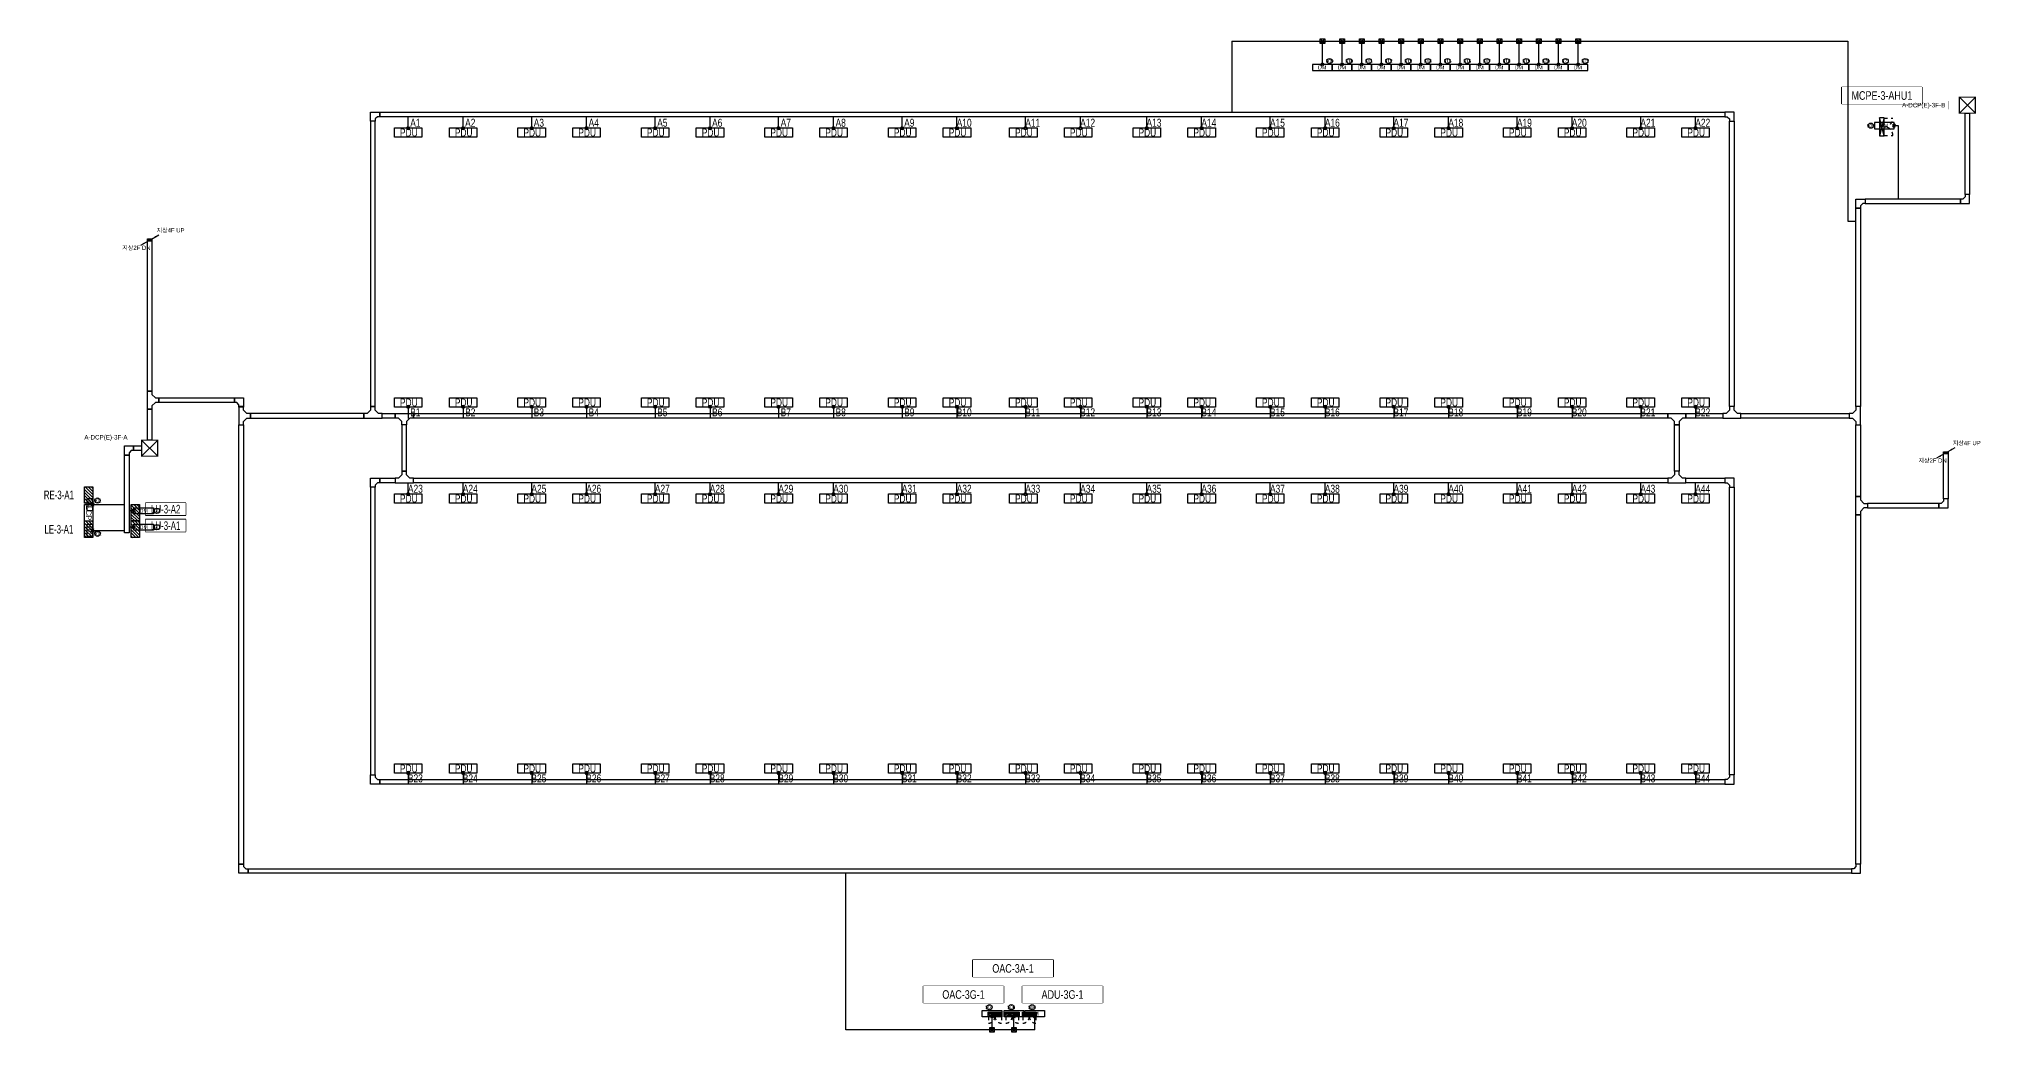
# Model space of a CAD drawing. Header units: millimetres. Extents: x 89450 to 753248, y -530175 to 1209785.
# Drawn here: x 90449 to 175308, y 281028 to 324453 of the extents above; entities that cross this region are included whole.
import ezdxf
from ezdxf.enums import TextEntityAlignment as Align

# ---------------------------------------------------------------- set-up
doc = ezdxf.new("R2010")
doc.units = ezdxf.units.MM
doc.header["$LTSCALE"] = 150
doc.linetypes.add('CONTINOUS', pattern=[0])
doc.linetypes.add('D1', pattern=[3, 1, -1, 1])
for name, color, linetype in [('------01 Distribution Panel', 3, 'Continuous'), ('------01 Distribution Panel_UPS_Emgency', 232, 'Continuous'), ('------01 Motor Control Panel or Center', 4, 'Continuous'), ('------02 Etc Panel', 3, 'Continuous'), ('-----26 Electrical Cable Tray_LV_UT', 141, 'Continuous'), ('-----29 Indicator', 1, 'Continuous'), ('-----99 EPMS CABLE DUCT', 4, 'Continuous'), ('-----99 EPMS CONDUIT', 4, 'Continuous'), ('-----99 EPMS DEVICE', 3, 'Continuous'), ('-----99 EPMS PNL', 6, 'Continuous')]:
    doc.layers.add(name, color=color, linetype=linetype)
doc.styles.add('ELEC', font='')
doc.styles.get('ELEC').set_extended_font_data('Dotum')

# ---------------------------------------------------------------- blocks, each defined once
blk = doc.blocks.new('A02')
h = blk.add_hatch()
h.set_pattern_fill('ANSI31', color=161, scale=25, style=0)
h.set_pattern_definition([(45, (-2000, -19200), (-56.1266, 56.1266), [])])
h.paths.add_polyline_path([(-300, 300), (-300, 0), (300, 0), (300, 300)])
at = {"color": 161}
blk.add_lwpolyline([(300, 0), (-300, 0), (-300, 300), (300, 300)], close=True, dxfattribs=at)
blk = doc.blocks.new('PNL3')
at = {"color": 161, "linetype": 'D1'}
for p, q in [((-200, 280), (-480, 280)), ((-200, -280), (-480, -280))]:
    blk.add_line(p, q, dxfattribs=at)
at = {"color": 161}
for p, q in [((-200, 276), (0, 76)), ((-200, 205), (0, 5)), ((-200, 135), (0, -65)), ((-200, 64), (0, -136)), ((-153, 300), (0, 147)), ((-83, 300), (0, 217)), ((-200, -7), (0, -207)), ((-200, -78), (0, -278)), ((-200, -148), (-48, -300)), ((-200, -219), (-119, -300))]:
    blk.add_line(p, q, dxfattribs=at)
blk.add_lwpolyline([(0, -300), (-200, -300), (-200, 300), (0, 300)], close=True, dxfattribs=at)
at = {"color": 161, "linetype": 'D1'}
for centre, start, end in [((-200, 280), 180, 270), ((-200, -280), 90, 180)]:
    blk.add_arc(centre, 280, start, end, dxfattribs=at)
blk = doc.blocks.new('MCP_EQUIPMENT-2')
at = {"color": 161}
for p, q in [((200, 400), (0, -400)), ((200, -400), (0, 400))]:
    blk.add_line(p, q, dxfattribs=at)
at = {"color": 161, "linetype": 'D1'}
for p, q in [((200, 380), (580, 380)), ((200, -380), (580, -380))]:
    blk.add_line(p, q, dxfattribs=at)
at = {"color": 161}
blk.add_lwpolyline([(200, 400), (0, 400), (0, -400), (200, -400)], close=True, dxfattribs=at)
at = {"color": 161, "linetype": 'D1'}
for centre, start, end in [((200, 380), 270, 0), ((200, -380), 0, 90)]:
    blk.add_arc(centre, 380, start, end, dxfattribs=at)
blk = doc.blocks.new('zw$32E')
for p, q in [((100, 0), (0, 0)), ((0, 0), (0, -400)), ((100, -75), (100, 0)), ((0, -400), (100, -400)), ((175, -150), (100, -75)), ((100, -325), (175, -250)), ((100, -400), (100, -325)), ((250, -150), (175, -150)), ((175, -250), (250, -250)), ((250, -250), (250, -150))]:
    blk.add_line(p, q)
blk = doc.blocks.new('A07')
at = {"color": 8}
blk.add_lwpolyline([(-300, 0), (-300, 300), (300, 300), (300, 0)], close=True, dxfattribs=at)
at = {"color": 8, "style": 'ELEC'}
blk.add_text('LCP', height=200, rotation=360, dxfattribs=at).set_placement((0, 150), align=Align.MIDDLE)

msp = doc.modelspace()

# ---------------------------------------------------------------- linework, layer by layer
at = {"layer": '------01 Distribution Panel_UPS_Emgency', "color": 1, "elevation": 0}
msp.add_lwpolyline([(95121, 302910), (96876, 302910), (96876, 303435), (95121, 303435)], close=True, dxfattribs=at)
at = {"layer": '------01 Motor Control Panel or Center', "linetype": 'CONTINOUS'}
msp.add_lwpolyline([(172805, 322345), (172805, 321605), (169302, 321605), (169302, 322345)], close=True, dxfattribs=at)
at = {"layer": '------01 Motor Control Panel or Center', "color": 1, "linetype": 'CONTINOUS', "elevation": 0}
msp.add_lwpolyline([(132641, 283045), (132641, 282305), (129138, 282305), (129138, 283045)], close=True, dxfattribs=at)
at = {"layer": '------01 Motor Control Panel or Center', "color": 1, "linetype": 'CONTINOUS'}
msp.add_lwpolyline([(136969, 283045), (136969, 282305), (133466, 282305), (133466, 283045)], close=True, dxfattribs=at)
at = {"layer": '------02 Etc Panel'}
for p, q in [((92814, 304090, 0), (94195, 304090, 0)), ((92814, 302965, 0), (94195, 302965, 0))]:
    msp.add_line(p, q, dxfattribs=at)
at = {"layer": '-----26 Electrical Cable Tray_LV_UT'}
for points in [[(106004, 320555), (107204, 320555), (107204, 320155), (106004, 320155)], [(108404, 320555), (109604, 320555), (109604, 320155), (108404, 320155)], [(111404, 320555), (112604, 320555), (112604, 320155), (111404, 320155)], [(113804, 320555), (115004, 320555), (115004, 320155), (113804, 320155)], [(116804, 320555), (118004, 320555), (118004, 320155), (116804, 320155)], [(119204, 320555), (120404, 320555), (120404, 320155), (119204, 320155)], [(122204, 320555), (123404, 320555), (123404, 320155), (122204, 320155)], [(124604, 320555), (125804, 320555), (125804, 320155), (124604, 320155)], [(127604, 320555), (128804, 320555), (128804, 320155), (127604, 320155)], [(130004, 320555), (131204, 320555), (131204, 320155), (130004, 320155)], [(132904, 320555), (134104, 320555), (134104, 320155), (132904, 320155)], [(135304, 320555), (136504, 320555), (136504, 320155), (135304, 320155)], [(138304, 320555), (139504, 320555), (139504, 320155), (138304, 320155)], [(140704, 320555), (141904, 320555), (141904, 320155), (140704, 320155)], [(143704, 320555), (144904, 320555), (144904, 320155), (143704, 320155)], [(146104, 320555), (147304, 320555), (147304, 320155), (146104, 320155)], [(149104, 320555), (150304, 320555), (150304, 320155), (149104, 320155)], [(151504, 320555), (152704, 320555), (152704, 320155), (151504, 320155)], [(154504, 320555), (155704, 320555), (155704, 320155), (154504, 320155)], [(156904, 320555), (158104, 320555), (158104, 320155), (156904, 320155)], [(159904, 320555), (161104, 320555), (161104, 320155), (159904, 320155)], [(162304, 320555), (163504, 320555), (163504, 320155), (162304, 320155)], [(106004, 308755), (107204, 308755), (107204, 308355), (106004, 308355)], [(108404, 308755), (109604, 308755), (109604, 308355), (108404, 308355)], [(111404, 308755), (112604, 308755), (112604, 308355), (111404, 308355)], [(113804, 308755), (115004, 308755), (115004, 308355), (113804, 308355)], [(116804, 308755), (118004, 308755), (118004, 308355), (116804, 308355)], [(119204, 308755), (120404, 308755), (120404, 308355), (119204, 308355)], [(122204, 308755), (123404, 308755), (123404, 308355), (122204, 308355)], [(124604, 308755), (125804, 308755), (125804, 308355), (124604, 308355)], [(127604, 308755), (128804, 308755), (128804, 308355), (127604, 308355)], [(130004, 308755), (131204, 308755), (131204, 308355), (130004, 308355)], [(132904, 308755), (134104, 308755), (134104, 308355), (132904, 308355)], [(135304, 308755), (136504, 308755), (136504, 308355), (135304, 308355)], [(138304, 308755), (139504, 308755), (139504, 308355), (138304, 308355)], [(140704, 308755), (141904, 308755), (141904, 308355), (140704, 308355)], [(143704, 308755), (144904, 308755), (144904, 308355), (143704, 308355)], [(146104, 308755), (147304, 308755), (147304, 308355), (146104, 308355)], [(149104, 308755), (150304, 308755), (150304, 308355), (149104, 308355)], [(151504, 308755), (152704, 308755), (152704, 308355), (151504, 308355)], [(154504, 308755), (155704, 308755), (155704, 308355), (154504, 308355)], [(156904, 308755), (158104, 308755), (158104, 308355), (156904, 308355)], [(159904, 308755), (161104, 308755), (161104, 308355), (159904, 308355)], [(162304, 308755), (163504, 308755), (163504, 308355), (162304, 308355)], [(106004, 304555), (107204, 304555), (107204, 304155), (106004, 304155)], [(108404, 304555), (109604, 304555), (109604, 304155), (108404, 304155)], [(111404, 304555), (112604, 304555), (112604, 304155), (111404, 304155)], [(113804, 304555), (115004, 304555), (115004, 304155), (113804, 304155)], [(116804, 304555), (118004, 304555), (118004, 304155), (116804, 304155)], [(119204, 304555), (120404, 304555), (120404, 304155), (119204, 304155)], [(122204, 304555), (123404, 304555), (123404, 304155), (122204, 304155)], [(124604, 304555), (125804, 304555), (125804, 304155), (124604, 304155)], [(127604, 304555), (128804, 304555), (128804, 304155), (127604, 304155)], [(130004, 304555), (131204, 304555), (131204, 304155), (130004, 304155)], [(132904, 304555), (134104, 304555), (134104, 304155), (132904, 304155)], [(135304, 304555), (136504, 304555), (136504, 304155), (135304, 304155)], [(138304, 304555), (139504, 304555), (139504, 304155), (138304, 304155)], [(140704, 304555), (141904, 304555), (141904, 304155), (140704, 304155)], [(143704, 304555), (144904, 304555), (144904, 304155), (143704, 304155)], [(146104, 304555), (147304, 304555), (147304, 304155), (146104, 304155)], [(149104, 304555), (150304, 304555), (150304, 304155), (149104, 304155)], [(151504, 304555), (152704, 304555), (152704, 304155), (151504, 304155)], [(154504, 304555), (155704, 304555), (155704, 304155), (154504, 304155)], [(156904, 304555), (158104, 304555), (158104, 304155), (156904, 304155)], [(159904, 304555), (161104, 304555), (161104, 304155), (159904, 304155)], [(162304, 304555), (163504, 304555), (163504, 304155), (162304, 304155)], [(106004, 292755), (107204, 292755), (107204, 292355), (106004, 292355)], [(108404, 292755), (109604, 292755), (109604, 292355), (108404, 292355)], [(111404, 292755), (112604, 292755), (112604, 292355), (111404, 292355)], [(113804, 292755), (115004, 292755), (115004, 292355), (113804, 292355)], [(116804, 292755), (118004, 292755), (118004, 292355), (116804, 292355)], [(119204, 292755), (120404, 292755), (120404, 292355), (119204, 292355)], [(122204, 292755), (123404, 292755), (123404, 292355), (122204, 292355)], [(124604, 292755), (125804, 292755), (125804, 292355), (124604, 292355)], [(127604, 292755), (128804, 292755), (128804, 292355), (127604, 292355)], [(130004, 292755), (131204, 292755), (131204, 292355), (130004, 292355)], [(132904, 292755), (134104, 292755), (134104, 292355), (132904, 292355)], [(135304, 292755), (136504, 292755), (136504, 292355), (135304, 292355)], [(138304, 292755), (139504, 292755), (139504, 292355), (138304, 292355)], [(140704, 292755), (141904, 292755), (141904, 292355), (140704, 292355)], [(143704, 292755), (144904, 292755), (144904, 292355), (143704, 292355)], [(146104, 292755), (147304, 292755), (147304, 292355), (146104, 292355)], [(149104, 292755), (150304, 292755), (150304, 292355), (149104, 292355)], [(151504, 292755), (152704, 292755), (152704, 292355), (151504, 292355)], [(154504, 292755), (155704, 292755), (155704, 292355), (154504, 292355)], [(156904, 292755), (158104, 292755), (158104, 292355), (156904, 292355)], [(159904, 292755), (161104, 292755), (161104, 292355), (159904, 292355)], [(162304, 292755), (163504, 292755), (163504, 292355), (162304, 292355)]]:
    msp.add_lwpolyline(points, close=True, dxfattribs=at)
at = {"layer": '-----29 Indicator'}
for centre in [(146898, 323480), (147758, 323480), (148619, 323480), (149479, 323480), (150339, 323480), (151199, 323480), (152059, 323480), (152919, 323480), (153779, 323480), (154640, 323480), (155500, 323480), (156360, 323480), (157220, 323480), (158080, 323480), (170568, 320659), (93019, 304269, 0), (93019, 302816, 0)]:
    msp.add_circle(centre, 114, dxfattribs=at)
at = {"layer": '-----99 EPMS CABLE DUCT'}
for p, q in [((142617, 324353), (169561, 324353)), ((142617, 324353), (142617, 321248, 0)), ((95207, 315695, 0), (95387, 315615, 0)), ((95207, 315615, 0), (95387, 315695, 0)), ((95297, 315655, 0), (95703, 315889, 0)), ((95297, 315655, 0), (94891, 315421, 0)), ((173849, 306355, 0), (173443, 306121, 0)), ((173759, 306395, 0), (173939, 306315, 0)), ((173759, 306315, 0), (173939, 306395, 0)), ((173849, 306355, 0), (174255, 306589, 0))]:
    msp.add_line(p, q, dxfattribs=at)
at = {"layer": '-----99 EPMS CABLE DUCT', "elevation": 0}
for points in [[(105158, 320848), (104958, 320848), (104958, 321248), (105358, 321248), (105358, 321048), (105258, 321048), (105158, 320948), (105158, 320848)], [(164390, 320848), (164590, 320848), (164590, 321248), (164190, 321248), (164190, 321048), (164290, 321048), (164390, 320948), (164390, 320848)], [(170119, 317049), (169919, 317049), (169919, 317449), (170319, 317449), (170319, 317249), (170219, 317249), (170119, 317149), (170119, 317049)], [(174491, 317449), (174491, 317249), (174891, 317249), (174891, 317649), (174691, 317649), (174691, 317549), (174591, 317449), (174491, 317449)], [(99002, 308556), (99002, 308756), (99402, 308756), (99402, 308356), (99202, 308356), (99202, 308456), (99102, 308556), (99002, 308556)], [(99002, 308556), (99002, 308756), (99402, 308756), (99402, 308356), (99202, 308356), (99202, 308456), (99102, 308556), (99002, 308556)], [(94395, 306255), (94195, 306255), (94195, 306655), (94595, 306655), (94595, 306455), (94495, 306455), (94395, 306355), (94395, 306255)], [(105158, 304848), (104958, 304848), (104958, 305248), (105358, 305248), (105358, 305048), (105258, 305048), (105158, 304948), (105158, 304848)], [(164390, 304848), (164590, 304848), (164590, 305248), (164190, 305248), (164190, 305048), (164290, 305048), (164390, 304948), (164390, 304848)], [(173549, 304144), (173549, 303944), (173949, 303944), (173949, 304344), (173749, 304344), (173749, 304244), (173649, 304144), (173549, 304144)], [(105358, 292073), (105358, 291873), (104958, 291873), (104958, 292273), (105158, 292273), (105158, 292173), (105258, 292073), (105358, 292073)], [(164190, 292073), (164190, 291873), (164590, 291873), (164590, 292273), (164390, 292273), (164390, 292173), (164290, 292073), (164190, 292073)], [(99602, 288174), (99602, 287974), (99202, 287974), (99202, 288374), (99402, 288374), (99402, 288274), (99502, 288174), (99602, 288174)], [(169719, 288174), (169719, 287974), (170119, 287974), (170119, 288374), (169919, 288374), (169919, 288274), (169819, 288174), (169719, 288174)]]:
    msp.add_lwpolyline(points, dxfattribs=at)
for points in [[(104958, 320848), (104958, 308373), (105158, 308373), (105158, 320848)], [(105358, 321248), (164190, 321248), (164190, 321048), (105358, 321048)], [(164590, 320848), (164590, 308373), (164390, 308373), (164390, 320848)], [(174691, 321205), (174891, 321205), (174891, 317649), (174691, 317649)], [(174491, 317449), (170319, 317449), (170319, 317249), (174491, 317249)], [(169919, 317049), (170119, 317049), (170119, 308373), (169919, 308373)], [(95197, 315705), (95397, 315705), (95397, 309056), (95197, 309056)], [(95197, 315705), (95397, 315705), (95397, 315605), (95197, 315605)], [(95207, 315695), (95387, 315695), (95387, 315615), (95207, 315615)], [(95197, 308256), (95397, 308256), (95397, 306905), (95197, 306905)], [(95697, 308756), (99002, 308756), (99002, 308556), (95697, 308556)], [(95697, 308756), (99002, 308756), (99002, 308556), (95697, 308556)], [(104658, 308073), (99702, 308073), (99702, 307873), (104658, 307873)], [(105458, 308073), (106029, 308073), (106029, 307873), (105458, 307873)], [(106829, 308073), (161685, 308073), (161685, 307873), (106829, 307873)], [(162485, 308073), (164090, 308073), (164090, 307873), (162485, 307873)], [(164890, 308073), (169619, 308073), (169619, 307873), (164890, 307873)], [(99202, 307573), (99402, 307573), (99402, 288374), (99202, 288374)], [(106529, 307573), (106329, 307573), (106329, 305548), (106529, 305548)], [(161985, 307573), (162185, 307573), (162185, 305548), (161985, 305548)], [(169919, 307573), (170119, 307573), (170119, 304444), (169919, 304444)], [(94595, 306655), (94947, 306655), (94947, 306455), (94595, 306455)], [(173749, 306405), (173949, 306405), (173949, 304344), (173749, 304344)], [(173749, 306405), (173949, 306405), (173949, 306305), (173749, 306305)], [(173759, 306395), (173939, 306395), (173939, 306315), (173759, 306315)], [(94195, 306255), (94395, 306255), (94395, 302853), (94195, 302853)], [(104958, 304848), (104958, 292273), (105158, 292273), (105158, 304848)], [(105358, 305248), (106029, 305248), (106029, 305048), (105358, 305048)], [(106829, 305248), (161685, 305248), (161685, 305048), (106829, 305048)], [(162485, 305248), (164190, 305248), (164190, 305048), (162485, 305048)], [(164590, 304848), (164590, 292273), (164390, 292273), (164390, 304848)], [(173549, 304144), (170419, 304144), (170419, 303944), (173549, 303944)], [(169919, 303644), (170119, 303644), (170119, 288374), (169919, 288374)], [(105358, 292073), (164190, 292073), (164190, 291873), (105358, 291873)], [(99602, 288174), (169719, 288174), (169719, 287974), (99602, 287974)]]:
    msp.add_lwpolyline(points, close=True, dxfattribs=at)
for points in [[(95703, 315889, 0, 70, 0), (95527, 315788, 40, 40, 0)], [(94891, 315421, 0, 70, 0), (95067, 315522, 40, 40, 0)], [(174255, 306589, 0, 70, 0), (174079, 306488, 40, 40, 0)], [(173443, 306121, 0, 70, 0), (173619, 306222, 40, 40, 0)]]:
    msp.add_lwpolyline(points, format="xyseb", dxfattribs=at)
at = {"layer": '-----99 EPMS CABLE DUCT'}
for centre in [(95297, 315655, 0), (173849, 306355, 0)]:
    msp.add_circle(centre, 10, dxfattribs=at)
at = {"layer": '-----99 EPMS CONDUIT'}
for p, q in [((146684, 324453), (146484, 324253)), ((146484, 324453), (146684, 324253)), ((146584, 323336), (146584, 324353)), ((147544, 324453), (147344, 324253)), ((147344, 324453), (147544, 324253)), ((147444, 323336), (147444, 324353)), ((148404, 324453), (148204, 324253)), ((148204, 324453), (148404, 324253)), ((148304, 323336), (148304, 324353)), ((149264, 324453), (149064, 324253)), ((149064, 324453), (149264, 324253)), ((149164, 323336), (149164, 324353)), ((150124, 324453), (149924, 324253)), ((149924, 324453), (150124, 324253)), ((150024, 323336), (150024, 324353)), ((150984, 324453), (150784, 324253)), ((150784, 324453), (150984, 324253)), ((150884, 323336), (150884, 324353)), ((151845, 324453), (151645, 324253)), ((151645, 324453), (151845, 324253)), ((151745, 323336), (151745, 324353)), ((152705, 324453), (152505, 324253)), ((152505, 324453), (152705, 324253)), ((152605, 323336), (152605, 324353)), ((153565, 324453), (153365, 324253)), ((153365, 324453), (153565, 324253)), ((153465, 323336), (153465, 324353)), ((154425, 324453), (154225, 324253)), ((154225, 324453), (154425, 324253)), ((154325, 323336), (154325, 324353)), ((155285, 324453), (155085, 324253)), ((155085, 324453), (155285, 324253)), ((155185, 323336), (155185, 324353)), ((156145, 324453), (155945, 324253)), ((155945, 324453), (156145, 324253)), ((156045, 323336), (156045, 324353)), ((157006, 324453), (156806, 324253)), ((156806, 324453), (157006, 324253)), ((156906, 323336), (156906, 324353)), ((157866, 324453), (157666, 324253)), ((157666, 324453), (157866, 324253)), ((157766, 323336), (157766, 324353)), ((106604, 320555), (106604, 321048)), ((109004, 320555), (109004, 321048)), ((112004, 320555), (112004, 321048)), ((114404, 320555), (114404, 321048)), ((117404, 320555), (117404, 321048)), ((119804, 320555), (119804, 321048)), ((122804, 320555), (122804, 321048)), ((125204, 320555), (125204, 321048)), ((128204, 320555), (128204, 321048)), ((130604, 320555), (130604, 321048)), ((133604, 320555), (133604, 321048)), ((136004, 320555), (136004, 321048)), ((138904, 320555), (138904, 321048)), ((141304, 320555), (141304, 321048)), ((144304, 320555), (144304, 321048)), ((146704, 320555), (146704, 321048)), ((149704, 320555), (149704, 321048)), ((152104, 320555), (152104, 321048)), ((155104, 320555), (155104, 321048)), ((157504, 320555), (157504, 321048)), ((160504, 320555), (160504, 321048)), ((162904, 320555), (162904, 321048)), ((171587, 320659), (171762, 320659)), ((171762, 320659), (171762, 317449)), ((106604, 308355), (106604, 307862)), ((109004, 308355), (109004, 307862)), ((112004, 308355), (112004, 307862)), ((114404, 308355), (114404, 307862)), ((117404, 308355), (117404, 307862)), ((119804, 308355), (119804, 307862)), ((122804, 308355), (122804, 307862)), ((125204, 308355), (125204, 307862)), ((128204, 308355), (128204, 307862)), ((130604, 308355), (130604, 307862)), ((133604, 308355), (133604, 307862)), ((136004, 308355), (136004, 307862)), ((138904, 308355), (138904, 307862)), ((141304, 308355), (141304, 307862)), ((144304, 308355), (144304, 307862)), ((146704, 308355), (146704, 307862)), ((149704, 308355), (149704, 307862)), ((152104, 308355), (152104, 307862)), ((155104, 308355), (155104, 307862)), ((157504, 308355), (157504, 307862)), ((160504, 308355), (160504, 307862)), ((162904, 308355), (162904, 307862)), ((106604, 304555), (106604, 305048)), ((109004, 304555), (109004, 305048)), ((112004, 304555), (112004, 305048)), ((114404, 304555), (114404, 305048)), ((117404, 304555), (117404, 305048)), ((119804, 304555), (119804, 305048)), ((122804, 304555), (122804, 305048)), ((125204, 304555), (125204, 305048)), ((128204, 304555), (128204, 305048)), ((130604, 304555), (130604, 305048)), ((133604, 304555), (133604, 305048)), ((136004, 304555), (136004, 305048)), ((138904, 304555), (138904, 305048)), ((141304, 304555), (141304, 305048)), ((144304, 304555), (144304, 305048)), ((146704, 304555), (146704, 305048)), ((149704, 304555), (149704, 305048)), ((152104, 304555), (152104, 305048)), ((155104, 304555), (155104, 305048)), ((157504, 304555), (157504, 305048)), ((160504, 304555), (160504, 305048)), ((162904, 304555), (162904, 305048)), ((106604, 292355), (106604, 291862)), ((109004, 292355), (109004, 291862)), ((112004, 292355), (112004, 291862)), ((114404, 292355), (114404, 291862)), ((117404, 292355), (117404, 291862)), ((119804, 292355), (119804, 291862)), ((122804, 292355), (122804, 291862)), ((125204, 292355), (125204, 291862)), ((128204, 292355), (128204, 291862)), ((130604, 292355), (130604, 291862)), ((133604, 292355), (133604, 291862)), ((136004, 292355), (136004, 291862)), ((138904, 292355), (138904, 291862)), ((141304, 292355), (141304, 291862)), ((144304, 292355), (144304, 291862)), ((146704, 292355), (146704, 291862)), ((149704, 292355), (149704, 291862)), ((152104, 292355), (152104, 291862)), ((155104, 292355), (155104, 291862)), ((157504, 292355), (157504, 291862)), ((160504, 292355), (160504, 291862)), ((162904, 292355), (162904, 291862)), ((125738, 281128), (125738, 287974, 0)), ((134004, 281128), (125738, 281128)), ((132236, 281228), (132036, 281028)), ((132036, 281228), (132236, 281028)), ((132136, 281128), (132136, 281705)), ((133195, 281228), (132995, 281028)), ((132995, 281228), (133195, 281028)), ((133095, 281128), (133095, 281705)), ((134004, 281128), (134004, 281705))]:
    msp.add_line(p, q, dxfattribs=at)
for points in [[(146484, 324453), (146684, 324453), (146684, 324253), (146484, 324253)], [(147344, 324453), (147544, 324453), (147544, 324253), (147344, 324253)], [(148204, 324453), (148404, 324453), (148404, 324253), (148204, 324253)], [(149064, 324453), (149264, 324453), (149264, 324253), (149064, 324253)], [(149924, 324453), (150124, 324453), (150124, 324253), (149924, 324253)], [(150784, 324453), (150984, 324453), (150984, 324253), (150784, 324253)], [(151645, 324453), (151845, 324453), (151845, 324253), (151645, 324253)], [(152505, 324453), (152705, 324453), (152705, 324253), (152505, 324253)], [(153365, 324453), (153565, 324453), (153565, 324253), (153365, 324253)], [(154225, 324453), (154425, 324453), (154425, 324253), (154225, 324253)], [(155085, 324453), (155285, 324453), (155285, 324253), (155085, 324253)], [(155945, 324453), (156145, 324453), (156145, 324253), (155945, 324253)], [(156806, 324453), (157006, 324453), (157006, 324253), (156806, 324253)], [(157666, 324453), (157866, 324453), (157866, 324253), (157666, 324253)]]:
    msp.add_lwpolyline(points, close=True, dxfattribs=at)
at = {"layer": '-----99 EPMS CONDUIT', "elevation": 0}
for points in [[(132036, 281228), (132236, 281228), (132236, 281028), (132036, 281028)], [(132995, 281228), (133195, 281228), (133195, 281028), (132995, 281028)]]:
    msp.add_lwpolyline(points, close=True, dxfattribs=at)
at = {"layer": '-----99 EPMS CONDUIT'}
for points in [[(94598, 303820, 0), (94395, 303820, 0)], [(94598, 303108, 0), (94395, 303108, 0)]]:
    msp.add_polyline3d(points, dxfattribs=at)
for centre, start, end in [((146584, 323336), 120, 60), ((147444, 323336), 120, 60), ((148304, 323336), 120, 60), ((149164, 323336), 120, 60), ((150024, 323336), 120, 60), ((150884, 323336), 120, 60), ((151745, 323336), 120, 60), ((152605, 323336), 120, 60), ((153465, 323336), 120, 60), ((154325, 323336), 120, 60), ((155185, 323336), 120, 60), ((156045, 323336), 120, 60), ((156906, 323336), 120, 60), ((157766, 323336), 120, 60), ((106604, 320555), 120, 60), ((109004, 320555), 120, 60), ((112004, 320555), 120, 60), ((114404, 320555), 120, 60), ((117404, 320555), 120, 60), ((119804, 320555), 120, 60), ((122804, 320555), 120, 60), ((125204, 320555), 120, 60), ((128204, 320555), 120, 60), ((130604, 320555), 120, 60), ((133604, 320555), 120, 60), ((136004, 320555), 120, 60), ((138904, 320555), 120, 60), ((141304, 320555), 120, 60), ((144304, 320555), 120, 60), ((146704, 320555), 120, 60), ((149704, 320555), 120, 60), ((152104, 320555), 120, 60), ((155104, 320555), 120, 60), ((157504, 320555), 120, 60), ((160504, 320555), 120, 60), ((162904, 320555), 120, 60), ((171587, 320659), 30, 330), ((106604, 308355), 300, 240), ((109004, 308355), 300, 240), ((112004, 308355), 300, 240), ((114404, 308355), 300, 240), ((117404, 308355), 300, 240), ((119804, 308355), 300, 240), ((122804, 308355), 300, 240), ((125204, 308355), 300, 240), ((128204, 308355), 300, 240), ((130604, 308355), 300, 240), ((133604, 308355), 300, 240), ((136004, 308355), 300, 240), ((138904, 308355), 300, 240), ((141304, 308355), 300, 240), ((144304, 308355), 300, 240), ((146704, 308355), 300, 240), ((149704, 308355), 300, 240), ((152104, 308355), 300, 240), ((155104, 308355), 300, 240), ((157504, 308355), 300, 240), ((160504, 308355), 300, 240), ((162904, 308355), 300, 240), ((92814, 304090, 0), 30, 330), ((94598, 303820), 210, 150), ((106604, 304555), 120, 60), ((109004, 304555), 120, 60), ((112004, 304555), 120, 60), ((114404, 304555), 120, 60), ((117404, 304555), 120, 60), ((119804, 304555), 120, 60), ((122804, 304555), 120, 60), ((125204, 304555), 120, 60), ((128204, 304555), 120, 60), ((130604, 304555), 120, 60), ((133604, 304555), 120, 60), ((136004, 304555), 120, 60), ((138904, 304555), 120, 60), ((141304, 304555), 120, 60), ((144304, 304555), 120, 60), ((146704, 304555), 120, 60), ((149704, 304555), 120, 60), ((152104, 304555), 120, 60), ((155104, 304555), 120, 60), ((157504, 304555), 120, 60), ((160504, 304555), 120, 60), ((162904, 304555), 120, 60), ((92814, 302965, 0), 30, 330), ((94598, 303108), 210, 150), ((106604, 292355), 300, 240), ((109004, 292355), 300, 240), ((112004, 292355), 300, 240), ((114404, 292355), 300, 240), ((117404, 292355), 300, 240), ((119804, 292355), 300, 240), ((122804, 292355), 300, 240), ((125204, 292355), 300, 240), ((128204, 292355), 300, 240), ((130604, 292355), 300, 240), ((133604, 292355), 300, 240), ((136004, 292355), 300, 240), ((138904, 292355), 300, 240), ((141304, 292355), 300, 240), ((144304, 292355), 300, 240), ((146704, 292355), 300, 240), ((149704, 292355), 300, 240), ((152104, 292355), 300, 240), ((155104, 292355), 300, 240), ((157504, 292355), 300, 240), ((160504, 292355), 300, 240), ((162904, 292355), 300, 240), ((132136, 281705), 300, 240), ((133095, 281705), 300, 240), ((134004, 281705), 300, 240)]:
    msp.add_arc(centre, 63.8, start, end, dxfattribs=at)
at = {"layer": '-----99 EPMS DEVICE', "color": 2}
for points in [[(147014, 323336), (146154, 323336), (146154, 323067), (147014, 323067)], [(147874, 323336), (147014, 323336), (147014, 323067), (147874, 323067)], [(148734, 323336), (147874, 323336), (147874, 323067), (148734, 323067)], [(149594, 323336), (148734, 323336), (148734, 323067), (149594, 323067)], [(150454, 323336), (149594, 323336), (149594, 323067), (150454, 323067)], [(151315, 323336), (150454, 323336), (150454, 323067), (151315, 323067)], [(152175, 323336), (151315, 323336), (151315, 323067), (152175, 323067)], [(153035, 323336), (152175, 323336), (152175, 323067), (153035, 323067)], [(153895, 323336), (153035, 323336), (153035, 323067), (153895, 323067)], [(154755, 323336), (153895, 323336), (153895, 323067), (154755, 323067)], [(155615, 323336), (154755, 323336), (154755, 323067), (155615, 323067)], [(156475, 323336), (155615, 323336), (155615, 323067), (156475, 323067)], [(157336, 323336), (156475, 323336), (156475, 323067), (157336, 323067)], [(158196, 323336), (157336, 323336), (157336, 323067), (158196, 323067)]]:
    msp.add_lwpolyline(points, close=True, dxfattribs=at)
at = {"layer": '-----99 EPMS DEVICE', "color": 2, "elevation": 0}
msp.add_lwpolyline([(171587, 320794), (170727, 320794), (170727, 320525), (171587, 320525)], close=True, dxfattribs=at)
at = {"layer": '-----99 EPMS PNL'}
for p, q in [((174441, 321905, 0), (175141, 321205, 0)), ((174441, 321205, 0), (175141, 321905, 0)), ((94947, 306905, 0), (95647, 306205, 0)), ((94947, 306205, 0), (95647, 306905, 0))]:
    msp.add_line(p, q, dxfattribs=at)
at = {"layer": '-----99 EPMS PNL', "elevation": 0}
for points, const_width in [([(174441, 321905), (175141, 321905), (175141, 321205), (174441, 321205)], 50), ([(92300, 306854), (92300, 307215), (94471, 307215), (94471, 306854)], 1), ([(94947, 306905), (95647, 306905), (95647, 306205), (94947, 306205)], 50)]:
    msp.add_lwpolyline(points, close=True, dxfattribs=dict(at, const_width=const_width))

# ---------------------------------------------------------------- block references
at = {"layer": '------01 Distribution Panel', "xscale": 1.2, "yscale": 1.2, "zscale": 1.2, "rotation": 270}
for p in [(92454, 304515), (92454, 303015)]:
    msp.add_blockref('A02', p, dxfattribs=at)
at = {"layer": '------01 Distribution Panel_UPS_Emgency', "xscale": 1.2, "yscale": 1.2, "zscale": 1.2, "rotation": 270}
msp.add_blockref('A02', (94494, 303015), dxfattribs=at)
at = {"layer": '------01 Motor Control Panel or Center'}
msp.add_blockref('MCP_EQUIPMENT-2', (170954, 320605), dxfattribs=at)
at = {"layer": '------01 Motor Control Panel or Center', "rotation": 90}
for p in [(132266, 281905), (133016, 281905)]:
    msp.add_blockref('PNL3', p, dxfattribs=at)
at = {"layer": '-----99 EPMS CABLE DUCT'}
for p, xscale, yscale, zscale, rotation in [((95197, 308256, 0), -2, 2, 2, 180), ((104658, 307873, 0), 2, 2, 2, 90.00000000000249), ((106029, 308073, 0), -2, 2, 2, 89.99999999999746), ((161685, 308073, 0), -2, 2, 2, 89.99999999999746), ((164090, 307873, 0), 2, 2, 2, 90.00000000000249), ((170119, 307573, 0), 2, 2, 2, 180.0000000000505), ((106029, 305048, 0), 1.999999999999999, 1.999999999999999, 1.999999999999999, 90.00000000000253), ((161685, 305048, 0), 2, 2, 2, 90.0000000000025), ((169919, 303644, 0), -2, 2, 2, 180)]:
    msp.add_blockref('zw$32E', p, dxfattribs=dict(at, xscale=xscale, yscale=yscale, zscale=zscale, rotation=rotation))
at = {"layer": '-----99 EPMS CABLE DUCT', "xscale": 2, "yscale": 2, "zscale": 2}
msp.add_blockref('zw$32E', (99202, 308373, 0), dxfattribs=at)

# ---------------------------------------------------------------- texts
at = {"layer": '-----26 Electrical Cable Tray_LV_UT', "style": 'ELEC', "width": 0.8}
for p in [(106629, 320355), (109029, 320355), (112029, 320355), (114429, 320355), (117429, 320355), (119829, 320355), (122829, 320355), (125229, 320355), (128229, 320355), (130629, 320355), (133529, 320355), (135929, 320355), (138929, 320355), (141329, 320355), (144329, 320355), (146729, 320355), (149729, 320355), (152129, 320355), (155129, 320355), (157529, 320355), (160529, 320355), (162929, 320355), (106629, 308555), (109029, 308555), (112029, 308555), (114429, 308555), (117429, 308555), (119829, 308555), (122829, 308555), (125229, 308555), (128229, 308555), (130629, 308555), (133529, 308555), (135929, 308555), (138929, 308555), (141329, 308555), (144329, 308555), (146729, 308555), (149729, 308555), (152129, 308555), (155129, 308555), (157529, 308555), (160529, 308555), (162929, 308555), (106629, 304355), (109029, 304355), (112029, 304355), (114429, 304355), (117429, 304355), (119829, 304355), (122829, 304355), (125229, 304355), (128229, 304355), (130629, 304355), (133529, 304355), (135929, 304355), (138929, 304355), (141329, 304355), (144329, 304355), (146729, 304355), (149729, 304355), (152129, 304355), (155129, 304355), (157529, 304355), (160529, 304355), (162929, 304355), (106629, 292555), (109029, 292555), (112029, 292555), (114429, 292555), (117429, 292555), (119829, 292555), (122829, 292555), (125229, 292555), (128229, 292555), (130629, 292555), (133529, 292555), (135929, 292555), (138929, 292555), (141329, 292555), (144329, 292555), (146729, 292555), (149729, 292555), (152129, 292555), (155129, 292555), (157529, 292555), (160529, 292555), (162929, 292555)]:
    msp.add_text('PDU', height=350, dxfattribs=at).set_placement(p, align=Align.MIDDLE_CENTER)
at = {"layer": '-----29 Indicator', "style": 'ELEC'}
for s, p in [('509', (146898, 323480)), ('510', (147758, 323480)), ('511', (148619, 323480)), ('512', (149479, 323480)), ('513', (150339, 323480)), ('514', (151199, 323480)), ('515', (152059, 323480)), ('516', (152919, 323480)), ('517', (153779, 323480)), ('518', (154640, 323480)), ('519', (155500, 323480)), ('520', (156360, 323480)), ('521', (157220, 323480)), ('522', (158080, 323480))]:
    msp.add_text(s, height=150, rotation=360, dxfattribs=at).set_placement(p, align=Align.MIDDLE_CENTER)
for s, p in [('505', (170568, 320659)), ('501', (93019, 304269, 0)), ('502', (93019, 302816, 0))]:
    msp.add_text(s, height=150, dxfattribs=at).set_placement(p, align=Align.MIDDLE_CENTER)
at = {"layer": '-----99 EPMS CABLE DUCT', "style": 'ELEC'}
for s, p in [('지상4F UP', (95602, 315989, 0)), ('지상2F DN', (94101, 315224, 0)), ('지상4F UP', (174154, 306689, 0)), ('지상2F DN', (172653, 305924, 0))]:
    msp.add_text(s, height=187.7, dxfattribs=at).set_placement(p)
at = {"layer": '-----99 EPMS DEVICE', "color": 2, "style": 'ELEC', "width": 0.9}
for p in [(146574, 323202), (147434, 323202), (148295, 323202), (149155, 323202), (150015, 323202), (150875, 323202), (151735, 323202), (152595, 323202), (153456, 323202), (154316, 323202), (155176, 323202), (156036, 323202), (156896, 323202), (157756, 323202), (171148, 320660)]:
    msp.add_text('DM', height=168, dxfattribs=at).set_placement(p, align=Align.MIDDLE)
at = {"layer": '-----99 EPMS DEVICE', "style": 'ELEC', "width": 0.8}
for s, p in [('A1', (106918, 320784)), ('A2', (109318, 320784)), ('A3', (112318, 320784)), ('A4', (114718, 320784)), ('A5', (117718, 320784)), ('A6', (120118, 320784)), ('A7', (123118, 320784)), ('A8', (125518, 320784)), ('A9', (128518, 320784)), ('A10', (130918, 320784)), ('A11', (133918, 320784)), ('A12', (136318, 320784)), ('A13', (139218, 320784)), ('A14', (141618, 320784)), ('A15', (144618, 320784)), ('A16', (147018, 320784)), ('A17', (150018, 320784)), ('A18', (152418, 320784)), ('A19', (155418, 320784)), ('A20', (157818, 320784)), ('A21', (160818, 320784)), ('A22', (163218, 320784)), ('B1', (106918, 308126)), ('B2', (109318, 308126)), ('B3', (112318, 308126)), ('B4', (114718, 308126)), ('B5', (117718, 308126)), ('B6', (120118, 308126)), ('B7', (123118, 308126)), ('B8', (125518, 308126)), ('B9', (128518, 308126)), ('B10', (130918, 308126)), ('B11', (133918, 308126)), ('B12', (136318, 308126)), ('B13', (139218, 308126)), ('B14', (141618, 308126)), ('B15', (144618, 308126)), ('B16', (147018, 308126)), ('B17', (150018, 308126)), ('B18', (152418, 308126)), ('B19', (155418, 308126)), ('B20', (157818, 308126)), ('B21', (160818, 308126)), ('B22', (163218, 308126)), ('A23', (106918, 304784)), ('A24', (109318, 304784)), ('A25', (112318, 304784)), ('A26', (114718, 304784)), ('A27', (117718, 304784)), ('A28', (120118, 304784)), ('A29', (123118, 304784)), ('A30', (125518, 304784)), ('A31', (128518, 304784)), ('A32', (130918, 304784)), ('A33', (133918, 304784)), ('A34', (136318, 304784)), ('A35', (139218, 304784)), ('A36', (141618, 304784)), ('A37', (144618, 304784)), ('A38', (147018, 304784)), ('A39', (150018, 304784)), ('A40', (152418, 304784)), ('A41', (155418, 304784)), ('A42', (157818, 304784)), ('A43', (160818, 304784)), ('A44', (163218, 304784)), ('B23', (106918, 292126)), ('B24', (109318, 292126)), ('B25', (112318, 292126)), ('B26', (114718, 292126)), ('B27', (117718, 292126)), ('B28', (120118, 292126)), ('B29', (123118, 292126)), ('B30', (125518, 292126)), ('B31', (128518, 292126)), ('B32', (130918, 292126)), ('B33', (133918, 292126)), ('B34', (136318, 292126)), ('B35', (139218, 292126)), ('B36', (141618, 292126)), ('B37', (144618, 292126)), ('B38', (147018, 292126)), ('B39', (150018, 292126)), ('B40', (152418, 292126)), ('B41', (155418, 292126)), ('B42', (157818, 292126)), ('B43', (160818, 292126)), ('B44', (163218, 292126))]:
    msp.add_text(s, height=350, dxfattribs=at).set_placement(p, align=Align.MIDDLE_CENTER)
at = {"layer": '-----99 EPMS PNL', "style": 'ELEC'}
msp.add_text('A-DCP(E)-3F-A', height=196.83, dxfattribs=at).set_placement((93385, 307035), align=Align.MIDDLE_CENTER)

# ---------------------------------------------------------------- next in the draw order: wipeouts: each hides what was drawn before it
at = {"color": 1}
for points, layer in [([(90449, 304253), (92204, 304253), (92204, 304778), (90449, 304778)], '------01 Distribution Panel'), ([(90449, 302753), (92204, 302753), (92204, 303278), (90449, 303278)], '------01 Distribution Panel'), ([(95121, 302910), (96876, 302910), (96876, 303435), (95121, 303435)], '------01 Distribution Panel_UPS_Emgency'), ([(169302, 322345), (172805, 322345), (172805, 321605), (169302, 321605)], '------01 Motor Control Panel or Center'), ([(129138, 283045), (132641, 283045), (132641, 282305), (129138, 282305)], '------01 Motor Control Panel or Center'), ([(133466, 283045), (136969, 283045), (136969, 282305), (133466, 282305)], '------01 Motor Control Panel or Center')]:
    msp.add_wipeout(points, dxfattribs=at).dxf.layer = layer

# ---------------------------------------------------------------- next in the draw order: linework, layer by layer
at = {"layer": '------01 Distribution Panel_UPS_Emgency', "color": 1, "elevation": 0}
msp.add_lwpolyline([(95121, 303630), (96876, 303630), (96876, 304155), (95121, 304155)], close=True, dxfattribs=at)
at = {"layer": '------01 Motor Control Panel or Center', "color": 1, "linetype": 'CONTINOUS', "elevation": 0}
msp.add_lwpolyline([(134805, 284185), (134805, 283445), (131302, 283445), (131302, 284185)], close=True, dxfattribs=at)
at = {"layer": '-----29 Indicator'}
for centre in [(132021, 282119), (132980, 282119), (133889, 282119)]:
    msp.add_circle(centre, 114, dxfattribs=at)
at = {"layer": '-----99 EPMS CABLE DUCT'}
msp.add_lwpolyline([(169561, 324353), (169561, 316481), (169919, 316481)], dxfattribs=at)
at = {"layer": '-----99 EPMS DEVICE', "color": 2, "elevation": 0}
for points in [[(92544, 304347), (92544, 303833), (92814, 303833), (92814, 304347)], [(92544, 303222), (92544, 302708), (92814, 302708), (92814, 303222)], [(132566, 281705), (131706, 281705), (131706, 281975), (132566, 281975)], [(133525, 281705), (132665, 281705), (132665, 281975), (133525, 281975)], [(134434, 281705), (133574, 281705), (133574, 281975), (134434, 281975)]]:
    msp.add_lwpolyline(points, close=True, dxfattribs=at)
at = {"layer": '-----99 EPMS PNL', "const_width": 1, "elevation": 0}
msp.add_lwpolyline([(171794, 321374), (171794, 321735), (173965, 321735), (173965, 321374)], close=True, dxfattribs=at)

# ---------------------------------------------------------------- next in the draw order: block references
at = {"layer": '------01 Distribution Panel_UPS_Emgency', "xscale": 1.2, "yscale": 1.2, "zscale": 1.2, "rotation": 270}
msp.add_blockref('A02', (94494, 303735), dxfattribs=at)
at = {"layer": '------01 Motor Control Panel or Center', "rotation": 90}
msp.add_blockref('PNL3', (133766, 281905), dxfattribs=at)
at = {"layer": '------02 Etc Panel', "color": 8, "xscale": 1.2, "yscale": 1.2, "zscale": 1.2, "rotation": 270}
msp.add_blockref('A07', (92454, 303730, 0), dxfattribs=at)

# ---------------------------------------------------------------- next in the draw order: texts
at = {"layer": '------01 Distribution Panel', "style": 'ELEC', "width": 0.7}
for s, p in [('RE-3-A1', (91326, 304515)), ('LE-3-A1', (91326, 303015))]:
    msp.add_text(s, height=375, dxfattribs=at).set_placement(p, align=Align.MIDDLE_CENTER)
at = {"layer": '------01 Motor Control Panel or Center', "linetype": 'CONTINOUS', "style": 'ELEC', "width": 0.8}
for s, p in [('MCPE-3-AHU1', (171054, 321975)), ('OAC-3G-1', (130889, 282675)), ('ADU-3G-1', (135218, 282675))]:
    msp.add_text(s, height=375, dxfattribs=at).set_placement(p, align=Align.MIDDLE)
at = {"layer": '-----29 Indicator', "style": 'ELEC'}
for s, p in [('503', (95617, 303108)), ('507', (132021, 282119)), ('506', (132980, 282119)), ('508', (133889, 282119))]:
    msp.add_text(s, height=150, dxfattribs=at).set_placement(p, align=Align.MIDDLE_CENTER)
at = {"layer": '-----99 EPMS DEVICE', "color": 2, "style": 'ELEC', "width": 0.9}
for p in [(92678, 304101, 0), (92678, 302976, 0)]:
    msp.add_text('DM', height=168, rotation=90, dxfattribs=at).set_placement(p, align=Align.MIDDLE)
for p in [(95037, 303108), (132127, 281839), (133086, 281839), (133994, 281839)]:
    msp.add_text('DM', height=168, dxfattribs=at).set_placement(p, align=Align.MIDDLE)
at = {"layer": '-----99 EPMS PNL', "style": 'ELEC'}
msp.add_text('A-DCP(E)-3F-B', height=196.83, dxfattribs=at).set_placement((172879, 321555), align=Align.MIDDLE_CENTER)

# ---------------------------------------------------------------- next in the draw order: wipeouts: each hides what was drawn before it
at = {"color": 1}
for points, layer in [([(95121, 303630), (96876, 303630), (96876, 304155), (95121, 304155)], '------01 Distribution Panel_UPS_Emgency'), ([(131302, 284185), (134805, 284185), (134805, 283445), (131302, 283445)], '------01 Motor Control Panel or Center')]:
    msp.add_wipeout(points, dxfattribs=at).dxf.layer = layer

# ---------------------------------------------------------------- next in the draw order: linework, layer by layer
at = {"layer": '-----29 Indicator'}
for centre in [(95617, 303820), (95617, 303108)]:
    msp.add_circle(centre, 114, dxfattribs=at)
at = {"layer": '-----99 EPMS DEVICE', "color": 2, "elevation": 0}
for points in [[(94598, 303955), (95458, 303955), (95458, 303686), (94598, 303686)], [(94598, 303243), (95458, 303243), (95458, 302973), (94598, 302973)]]:
    msp.add_lwpolyline(points, close=True, dxfattribs=at)

# ---------------------------------------------------------------- next in the draw order: texts
at = {"layer": '------01 Distribution Panel_UPS_Emgency', "style": 'ELEC', "width": 0.7}
for s, p in [('LU-3-A2', (95999, 303892)), ('LU-3-A1', (95999, 303172))]:
    msp.add_text(s, height=375, dxfattribs=at).set_placement(p, align=Align.MIDDLE_CENTER)
at = {"layer": '------01 Motor Control Panel or Center', "linetype": 'CONTINOUS', "style": 'ELEC', "width": 0.8}
msp.add_text('OAC-3A-1', height=375, dxfattribs=at).set_placement((133054, 283815), align=Align.MIDDLE)
at = {"layer": '-----29 Indicator', "style": 'ELEC'}
msp.add_text('504', height=150, dxfattribs=at).set_placement((95617, 303820), align=Align.MIDDLE_CENTER)
at = {"layer": '-----99 EPMS DEVICE', "color": 2, "style": 'ELEC', "width": 0.9}
msp.add_text('DM', height=168, dxfattribs=at).set_placement((95037, 303821), align=Align.MIDDLE)

doc.saveas('drawing.dxf')
